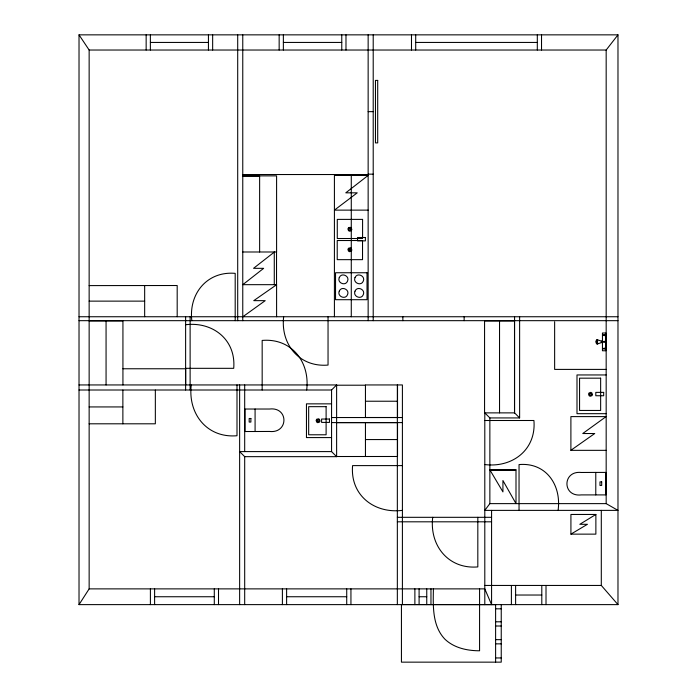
<?xml version="1.0" encoding="UTF-8"?>
<svg xmlns="http://www.w3.org/2000/svg" width="697" height="697" viewBox="0 0 697 697"><rect width="100%" height="100%" fill="white"/><g stroke="black" fill="none" stroke-linecap="round" stroke-linejoin="round"><path stroke-width="1.05" d="M79.022 604.621L89.146 588.878L89.146 50.027L79.022 34.85L617.978 34.85L617.978 604.621L79.022 604.621L79.022 34.85M489.86 503.626L484.798 510.378L617.978 510.378L606.172 503.626L489.86 503.626L489.86 417.93L484.798 412.877L484.798 604.621M606.172 503.626L606.172 50.027L617.978 34.85M79.022 390.006L331.563 390.006L336.625 384.944L336.625 456.657L244.691 456.657L239.637 451.595L331.563 451.595L336.625 456.657M274.452 251.983L253.534 268.328L263.658 268.328L242.8 284.672L276.596 284.672L276.596 316.743M242.861 316.743L265.235 300.651L253.769 300.651L276.596 284.724M570.895 450.288L594.724 433.525L582.744 433.525L606.102 416.606L570.895 416.606L570.895 450.34L606.102 450.34M595.874 514.456L579.817 524.301L587.432 524.301L570.921 534.137L570.921 514.456L595.874 514.456L595.874 534.137L570.921 534.137M255.085 431.513L269.565 431.452C288.628 433.569 288.776 406.743 269.565 409.026L244.969 409.026L244.969 431.513L255.085 431.513L255.085 409.026M595.778 472.418L581.298 472.479C562.235 470.353 562.078 497.188 581.298 494.905L605.885 494.905L605.885 472.418L595.778 472.418L595.778 494.905M150.369 42.439L208.438 42.439M283.365 42.439L341.765 42.439M415.708 42.439L537.309 42.439M89.146 50.027L606.172 50.027M368.147 111.651L373.209 111.651M368.147 174.154L373.209 174.154M242.765 174.538L368.147 174.538M368.147 175.235L351.279 175.235L351.279 316.734M242.861 175.879L276.596 175.879L276.596 251.992L242.765 251.992M242.765 176.045L259.632 176.045L259.632 251.992M368.147 210.128L334.412 210.128L357.239 192.834L345.764 192.834L368.147 175.417L334.412 175.417L334.412 316.743M89.138 285.604L177.186 285.517L177.186 316.691M89.146 301.13L144.662 301.13M79.022 316.743L617.978 316.743M79.022 320.672L617.978 320.672M89.199 320.951L122.933 320.951L122.933 384.944M185.62 324.732C212.873 321.413 236.161 339.805 233.713 368.321L185.62 368.321M602.452 334.804L605.885 334.804M605.885 341.103C602.426 342.541 599.498 339.866 596.571 339.779L595.769 341.678L596.571 343.935C599.542 344.004 602.382 340.99 605.885 342.619M602.452 348.857L605.885 348.909M122.933 368.765L185.672 368.765L185.672 384.883M606.172 369.401L554.638 369.401L554.638 321.779M606.111 374.951L576.994 374.951L576.994 413.678L606.111 413.678M79.022 384.944L336.625 384.944M336.625 385.206L365.446 385.206M365.446 401.228L397.525 401.228M331.563 403.851L306.453 403.851L306.453 437.585L331.563 437.585M89.138 406.935L122.872 406.935M489.86 417.93L519.622 417.93L514.569 412.877L484.563 412.877L484.563 320.968L514.508 320.968L514.508 412.877M365.446 417.494L397.525 417.494L397.525 384.953M331.563 417.538L402.404 417.538M484.798 420.5L533.919 420.5C536.429 449.626 512.478 468.018 484.798 464.559M331.563 422.591L402.404 422.591M336.625 422.635L397.525 422.635L397.525 456.491L336.625 456.518M89.138 423.802L155.344 423.802L155.344 390.067M365.446 439.563L397.525 439.563M402.404 465.605L352.586 465.613C350.033 495.149 374.306 513.863 402.404 510.37M491.036 470.196L514.822 470.196M397.342 517.313L491.577 517.313M397.342 521.809L491.577 521.809M484.798 585.445L601.302 585.445L617.978 604.621M89.146 588.878L484.798 588.878L491.577 604.621L491.577 510.378M515.614 595.029L541.796 595.029M154.612 596.745L214.293 596.745M286.615 596.745L346.723 596.745M419.097 596.745L426.756 596.745M495.611 608.821L501.23 608.821M495.611 621.802L501.23 621.802M495.611 626.002L501.23 626.002M495.611 639.663L501.239 639.663M495.611 643.862L501.239 643.862M495.611 657.951L501.239 657.951M602.452 341.103L602.452 333L605.885 333L605.885 350.765L602.452 350.765L602.452 342.619M601.389 341.103L601.389 342.619M601.302 510.378L601.302 585.445M558.097 510.378C561.582 485.26 546.195 462.181 519.047 464.577L519.038 510.378M546.012 585.445L546.012 604.621M541.796 585.445L541.796 604.613M541.525 34.85L541.525 50.027M537.309 34.85L537.309 50.027M519.622 316.743L519.622 417.93M515.614 585.445L515.614 604.613M514.569 316.743L514.569 412.877M511.398 585.445L511.398 604.621M501.239 604.621L501.239 662.15L401.437 662.15L401.437 604.56L495.611 604.621L495.611 662.15M499.54 320.968L499.54 412.877M479.571 588.878L479.571 650.78C467.225 650.78 454.156 647.983 444.956 639.236C432.157 625.889 433.09 605.998 433.412 588.878M477.828 517.313L477.82 566.914C448.406 569.44 429.308 545.463 432.715 517.313M464.141 316.743L464.141 320.672M430.964 588.878L430.964 604.621M426.756 588.878L426.756 604.613M419.097 588.878L419.097 604.613M415.708 34.85L415.708 50.027M414.881 588.878L414.881 604.621M411.491 34.85L411.491 50.027M402.857 316.743L402.857 320.672M402.404 604.621L402.404 384.944L365.446 384.953L365.446 417.538M397.342 384.944L397.342 604.621M373.209 34.85L373.209 320.672M368.147 34.85L368.147 320.672M365.446 422.635L365.446 456.518M350.94 588.878L350.94 604.621M346.723 588.878L346.723 604.613M345.982 34.85L345.982 50.027M341.765 34.85L341.765 50.027M331.563 390.006L331.563 451.595M328.043 316.743L328.043 365.071C299.379 367.511 280.412 344.318 283.653 316.743M306.68 390.006C310.165 362.057 291.564 337.897 262.168 340.432L262.168 390.006M286.615 588.878L286.615 604.613M283.365 34.85L283.365 50.027M282.398 588.878L282.398 604.621M279.157 34.85L279.157 50.027M276.535 251.983L276.535 284.672M274.278 251.983L274.278 284.672M244.691 384.944L244.691 451.595M244.691 456.657L244.691 604.621M242.765 34.85L242.765 320.672M239.637 384.944L239.637 604.621M237.703 34.85L237.703 320.672M236.997 384.944L236.997 435.738C206.878 438.335 187.711 413.626 191.266 384.944M235.194 320.672L235.194 273.355C207.122 270.959 188.634 293.707 191.814 320.672M218.51 588.878L218.51 604.621M214.293 588.878L214.293 604.613M212.655 34.85L212.655 50.027M208.438 34.85L208.438 50.027M190.124 316.743L190.124 390.006M185.62 316.743L185.62 390.006M154.612 588.878L154.612 604.613M150.395 588.878L150.395 604.621M150.369 34.85L150.369 50.027M146.152 34.85L146.152 50.027M144.662 285.517L144.662 316.691M122.872 390.067L122.872 423.802M106.066 320.942L106.066 384.944M603.898 335.518C604.909 336.468 604.038 333.75 603.898 335.518M339.265 291.163C336.869 296.286 345.451 300.189 347.55 294.665C349.946 289.551 341.364 285.648 339.265 291.163M339.265 277.615C336.869 282.729 345.451 286.633 347.55 281.109C349.946 275.995 341.364 272.1 339.265 277.615M355.008 277.615C352.612 282.729 361.194 286.633 363.294 281.109C365.69 275.995 357.108 272.1 355.008 277.615M355.008 291.163C352.612 296.286 361.194 300.189 363.294 294.665C365.69 289.551 357.108 285.648 355.008 291.163M604.212 348.683C603.288 348.613 604.883 347.193 604.212 348.683M596.989 340.232L596.51 342.279L597.564 344.135L597.564 339.578L596.989 340.232M592.45 394.659L591.875 395.704L590.132 396.288L589.096 395.704L588.512 393.971L589.096 392.925L590.829 392.35L591.875 392.925L592.45 394.659M348.483 227.858L347.908 228.904L348.483 230.637L349.528 231.221L351.262 230.637L351.846 229.592L351.262 227.858L350.216 227.283L348.483 227.858M349.075 228.45L349.075 230.045L350.669 230.045L350.669 228.45L349.075 228.45M348.483 248.324L347.908 249.369L348.483 251.112L349.528 251.687L351.262 251.112L351.846 250.066L351.262 248.324L350.216 247.757L348.483 248.324M349.075 248.925L349.075 250.511L350.669 250.511L350.669 248.925L349.075 248.925M316.691 419.324L316.116 420.369L316.691 422.112L317.736 422.687L319.479 422.112L320.054 421.066L319.479 419.324L318.433 418.758L316.691 419.324M317.292 419.925L317.292 421.511L318.877 421.511L318.877 419.925L317.292 419.925M589.688 393.517L589.688 395.112L591.274 395.112L591.274 393.517L589.688 393.517M377.704 80.399L375.456 80.399L375.456 142.894L377.704 142.894L377.704 80.399M362.579 219.389L337.278 219.389L337.278 238.513L362.579 238.513L362.579 219.389M365.394 237.503L357.517 237.503L357.517 240.874L365.394 240.874L365.394 237.503M362.527 240.526L337.226 240.526L337.226 259.659L362.527 259.659L362.527 240.526M367.023 272.745L335.536 272.745L335.536 299.701L367.023 299.701L367.023 272.745M600.648 378.175L579.564 378.175L579.564 410.455L600.648 410.455L600.648 378.175M603.672 392.376L595.804 392.376L595.804 395.748L603.672 395.748L603.672 392.376M326.109 406.665L308.675 406.665L308.675 434.78L326.109 434.78L326.109 406.665M250.876 418.488L249.177 418.488L249.177 422.06L250.876 422.06L250.876 418.488M329.472 419.036L321.596 419.036L321.596 422.408L329.472 422.408L329.472 419.036M515.998 469.856L489.86 469.856L502.929 491.89L502.929 480.538L515.998 503.591L515.998 469.856M601.685 481.88L599.986 481.88L599.986 485.452L601.685 485.452L601.685 481.88"/></g></svg>
